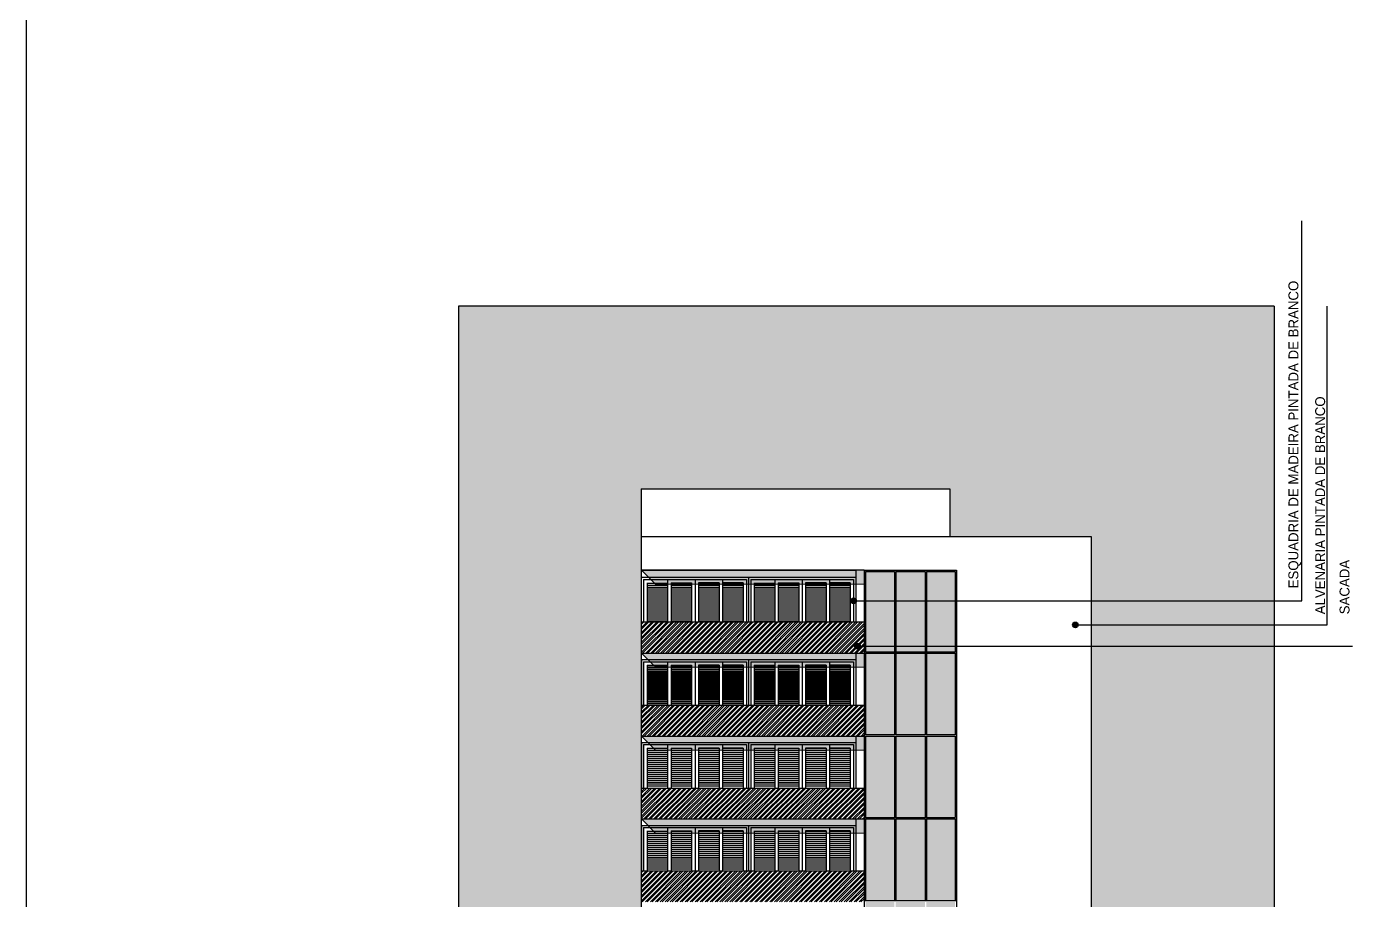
# Model space of a CAD drawing. Header units: millimetres. Extents: x 935 to 1399, y 512 to 900.
# Drawn here: x 935.12 to 982.27, y 668.94 to 700.03 of the extents above; entities that cross this region are included whole.
import ezdxf

# ---------------------------------------------------------------- set-up
doc = ezdxf.new("R2010")
doc.units = ezdxf.units.MM
for name, color, linetype in [('HACHURAS', 13, 'Continuous'), ('MOBIL', 7, 'Continuous'), ('P4', 4, 'Continuous')]:
    doc.layers.add(name, color=color, linetype=linetype)
pattern_1 = [(45, (1566.02895, 455.18879), (-0.088388348, 0.088388348), []), (45, (1566.02895, 455.25129), (-0.088388348, 0.088388348), [])]
pattern_2 = [(180, (1144.820705, 687.8108), (-1e-17, -0.070471577), [])]
pattern_3 = [(180, (1148.62998, 687.8108), (-1e-17, -0.070471577), [])]

msp = doc.modelspace()

# ---------------------------------------------------------------- hatches: boundary and pattern name
for color, points in [(254, [(979.47651, 690.0813), (950.47651, 690.0813), (950.47651, 648.23756), (956.97651, 648.23756), (956.97651, 681.88756), (956.97651, 683.58756), (967.94921, 683.58756), (967.94921, 681.88756), (972.97651, 681.88756), (972.97651, 648.23756), (979.47651, 648.23756)]), (253, [(964.90151, 680.68756), (956.98665, 680.68756), (957.48665, 680.18756), (964.90151, 680.18756)]), (253, [(964.90151, 677.73756), (956.98665, 677.73756), (957.48665, 677.23756), (964.90151, 677.23756)]), (253, [(964.90151, 674.78756), (956.98665, 674.78756), (957.48665, 674.28756), (964.90151, 674.28756)]), (253, [(964.90151, 671.83756), (956.98665, 671.83756), (957.48665, 671.33756), (964.90151, 671.33756)])]:
    msp.add_hatch(color=color).paths.add_polyline_path(points)
h = msp.add_hatch(color=254)
h.paths.add_polyline_path([(964.95151, 677.78756), (965.97612, 677.78756), (965.97612, 680.63756), (965.94151, 680.63756), (964.95151, 680.63756)])
h.paths.add_polyline_path([(967.06612, 680.63756), (966.02612, 680.63756), (966.02612, 677.78756), (967.06612, 677.78756)])
h.paths.add_polyline_path([(968.13482, 680.63756), (967.11612, 680.63756), (967.11612, 677.78756), (968.13482, 677.78756)])
h.paths.add_polyline_path([(968.13482, 677.73756), (967.11612, 677.73756), (967.11612, 674.83756), (968.13482, 674.83756)])
h.paths.add_polyline_path([(967.06612, 677.73756), (966.02612, 677.73756), (966.02612, 674.83756), (967.06612, 674.83756)])
h.paths.add_polyline_path([(965.97612, 677.73756), (965.94151, 677.73756), (964.95151, 677.73756), (964.95151, 674.88756), (964.95151, 674.83756), (965.97612, 674.83756)])
h.paths.add_polyline_path([(964.95151, 671.93756), (964.95151, 671.88756), (965.97612, 671.88756), (965.97612, 674.78756), (965.94151, 674.78756), (964.95151, 674.78756)])
h.paths.add_polyline_path([(967.06612, 674.78756), (966.02612, 674.78756), (966.02612, 671.88756), (967.06612, 671.88756)])
h.paths.add_polyline_path([(968.13482, 674.78756), (967.11612, 674.78756), (967.11612, 671.88756), (968.13482, 671.88756)])
h.paths.add_polyline_path([(967.11612, 668.93756), (968.13482, 668.93756), (968.13482, 671.83756), (967.11612, 671.83756)])
h.paths.add_polyline_path([(966.02612, 668.93756), (967.06612, 668.93756), (967.06612, 671.83756), (966.02612, 671.83756)])
h.paths.add_polyline_path([(965.97612, 671.83756), (965.94151, 671.83756), (964.95151, 671.83756), (964.95151, 668.98756), (964.95151, 668.93756), (965.89151, 668.93756), (965.97612, 668.93756)])
h.paths.add_polyline_path([(965.97612, 668.88756), (964.95151, 668.88756), (964.95151, 665.98756), (965.97612, 665.98756)])
h.paths.add_polyline_path([(967.06612, 668.88756), (966.02612, 668.88756), (966.02612, 665.98756), (967.06612, 665.98756)])
h.paths.add_polyline_path([(967.11612, 665.98756), (968.13482, 665.98756), (968.13482, 668.88756), (967.11612, 668.88756)])
h.paths.add_polyline_path([(968.13482, 665.93756), (967.11612, 665.93756), (967.11612, 663.03756), (968.13482, 663.03756)])
h.paths.add_polyline_path([(967.06612, 665.93756), (966.02612, 665.93756), (966.02612, 663.03756), (967.06612, 663.03756)])
h.paths.add_polyline_path([(965.97612, 665.93756), (964.95151, 665.93756), (964.95151, 663.03756), (965.97612, 663.03756)])
h.paths.add_polyline_path([(965.97612, 662.98756), (964.95151, 662.98756), (964.95151, 660.08756), (965.97612, 660.08756)])
h.paths.add_polyline_path([(967.06612, 662.98756), (966.02612, 662.98756), (966.02612, 660.08756), (967.06612, 660.08756)])
h.paths.add_polyline_path([(968.13482, 662.98756), (967.11612, 662.98756), (967.11612, 660.08756), (968.13482, 660.08756)])
h.paths.add_polyline_path([(967.11612, 657.13756), (968.13482, 657.13756), (968.13482, 660.03756), (967.11612, 660.03756)])
h.paths.add_polyline_path([(967.06612, 660.03756), (966.02612, 660.03756), (966.02612, 657.13756), (967.06612, 657.13756)])
h.paths.add_polyline_path([(964.95151, 657.13756), (965.97612, 657.13756), (965.97612, 660.03756), (964.95151, 660.03756)])
h.paths.add_polyline_path([(965.97612, 657.08756), (964.95151, 657.08756), (964.95151, 654.18756), (965.97612, 654.18756)])
h.paths.add_polyline_path([(967.06612, 657.08756), (966.02612, 657.08756), (966.02612, 654.18756), (967.06612, 654.18756)])
h.paths.add_polyline_path([(967.11612, 654.18756), (968.13482, 654.18756), (968.13482, 657.08756), (967.11612, 657.08756)])
h.paths.add_polyline_path([(967.11612, 651.23756), (968.13482, 651.23756), (968.13482, 654.13756), (967.11612, 654.13756)])
h.paths.add_polyline_path([(967.06612, 654.13756), (966.02612, 654.13756), (966.02612, 651.23756), (967.06612, 651.23756)])
h.paths.add_polyline_path([(965.97612, 654.13756), (964.95151, 654.13756), (964.95151, 651.23756), (965.97612, 651.23756)])
h.paths.add_polyline_path([(965.97612, 651.18756), (964.95151, 651.18756), (964.95151, 648.23756), (965.97612, 648.23756)])
h.paths.add_polyline_path([(967.06612, 651.18756), (966.02612, 651.18756), (966.02612, 648.23756), (967.06612, 648.23756)])
h.paths.add_polyline_path([(967.11612, 651.18756), (967.11612, 648.23756), (968.13482, 648.23756), (968.13482, 651.18756)])
h = msp.add_hatch()
h.set_pattern_fill('STEEL', color=6, style=0)
h.set_pattern_definition(pattern_1)
h.paths.add_polyline_path([(956.97651, 678.83756), (956.97651, 677.73756), (964.90151, 677.73756), (964.90151, 678.83756)])
h = msp.add_hatch()
h.set_pattern_fill('STEEL', color=6, style=0)
h.set_pattern_definition(pattern_1)
h.paths.add_polyline_path([(956.97651, 675.88756), (956.97651, 674.78756), (964.90151, 674.78756), (964.90151, 675.88756)])
h.paths.add_polyline_path([(964.90151, 671.83756), (964.90151, 672.93756), (956.97651, 672.93756), (956.97651, 671.83756)])
h.paths.add_polyline_path([(964.90151, 668.88756), (964.90151, 669.98756), (956.97651, 669.98756), (956.97651, 668.88756)])
h.paths.add_polyline_path([(964.90151, 665.93756), (964.90151, 667.03756), (956.97651, 667.03756), (956.97651, 665.93756)])
h.paths.add_polyline_path([(956.97651, 664.08756), (956.97651, 662.98756), (964.90151, 662.98756), (964.90151, 664.08756)])
h.paths.add_polyline_path([(964.90151, 660.03756), (964.90151, 661.13756), (956.97651, 661.13756), (956.97651, 660.03756)])
h.paths.add_polyline_path([(956.97651, 658.18756), (956.97651, 657.08756), (964.90151, 657.08756), (964.90151, 658.18756)])
h.paths.add_polyline_path([(956.97651, 655.23756), (956.97651, 654.13756), (964.90151, 654.13756), (964.90151, 655.23756)])
h.paths.add_polyline_path([(956.97651, 652.28756), (956.97651, 651.18756), (964.90151, 651.18756), (964.90151, 652.28756)])
at = {"layer": 'HACHURAS'}
h = msp.add_hatch(dxfattribs=at)
h.set_pattern_fill('ANSI31,_O', color=1, scale=0.563773, angle=135)
h.set_pattern_definition([(180, (1144.820705, 693.69033), (-1e-17, -0.070471577), [])])
h.paths.add_polyline_path([(957.91243, 680.23937), (957.18105, 680.23937), (957.18105, 678.83756), (957.91243, 678.83756)])
h.paths.add_polyline_path([(958.7657, 680.23937), (958.03432, 680.23937), (958.03432, 678.83756), (958.7657, 678.83756)])
h.paths.add_polyline_path([(959.74088, 680.23937), (959.0095, 680.23937), (959.0095, 678.83756), (959.74088, 678.83756)])
h.paths.add_polyline_path([(960.59416, 680.23937), (959.86278, 680.23937), (959.86278, 678.83756), (960.59416, 678.83756)])
h = msp.add_hatch(dxfattribs=at)
h.set_pattern_fill('ANSI31,_O', color=1, scale=0.563773, angle=135)
h.set_pattern_definition([(180, (1148.62998, 693.69033), (-1e-17, -0.070471577), [])])
h.paths.add_polyline_path([(961.7217, 680.23937), (960.99032, 680.23937), (960.99032, 678.83756), (961.7217, 678.83756)])
h.paths.add_polyline_path([(962.57498, 680.23937), (961.8436, 680.23937), (961.8436, 678.83756), (962.57498, 678.83756)])
h.paths.add_polyline_path([(963.55015, 680.23937), (962.81877, 680.23937), (962.81877, 678.83756), (963.55015, 678.83756)])
h.paths.add_polyline_path([(964.40343, 680.23937), (963.67205, 680.23937), (963.67205, 678.83756), (964.40343, 678.83756)])
h = msp.add_hatch(dxfattribs=at)
h.set_pattern_fill('ANSI31,_O', color=1, scale=0.563773, angle=135)
h.set_pattern_definition([(180, (1144.820705, 690.7608), (-1e-17, -0.070471577), [])])
h.paths.add_polyline_path([(957.91243, 677.30984), (957.18105, 677.30984), (957.18105, 675.90803), (957.91243, 675.90803)])
h.paths.add_polyline_path([(958.7657, 677.30984), (958.03432, 677.30984), (958.03432, 675.90803), (958.7657, 675.90803)])
h.paths.add_polyline_path([(959.74088, 677.30984), (959.0095, 677.30984), (959.0095, 675.90803), (959.74088, 675.90803)])
h.paths.add_polyline_path([(960.59416, 677.30984), (959.86278, 677.30984), (959.86278, 675.90803), (960.59416, 675.90803)])
h = msp.add_hatch(dxfattribs=at)
h.set_pattern_fill('ANSI31,_O', color=1, scale=0.563773, angle=135)
h.set_pattern_definition([(180, (1144.820705, 690.74033), (-1e-17, -0.070471577), [])])
h.paths.add_polyline_path([(957.91243, 677.28937), (957.18105, 677.28937), (957.18105, 675.88756), (957.91243, 675.88756)])
h.paths.add_polyline_path([(958.7657, 677.28937), (958.03432, 677.28937), (958.03432, 675.88756), (958.7657, 675.88756)])
h.paths.add_polyline_path([(959.74088, 677.28937), (959.0095, 677.28937), (959.0095, 675.88756), (959.74088, 675.88756)])
h.paths.add_polyline_path([(960.59416, 677.28937), (959.86278, 677.28937), (959.86278, 675.88756), (960.59416, 675.88756)])
h = msp.add_hatch(dxfattribs=at)
h.set_pattern_fill('ANSI31,_O', color=1, scale=0.563773, angle=135)
h.set_pattern_definition([(180, (1148.62998, 690.7608), (-1e-17, -0.070471577), [])])
h.paths.add_polyline_path([(961.7217, 677.30984), (960.99032, 677.30984), (960.99032, 675.90803), (961.7217, 675.90803)])
h.paths.add_polyline_path([(962.57498, 677.30984), (961.8436, 677.30984), (961.8436, 675.90803), (962.57498, 675.90803)])
h.paths.add_polyline_path([(963.55015, 677.30984), (962.81877, 677.30984), (962.81877, 675.90803), (963.55015, 675.90803)])
h.paths.add_polyline_path([(964.40343, 677.30984), (963.67205, 677.30984), (963.67205, 675.90803), (964.40343, 675.90803)])
h = msp.add_hatch(dxfattribs=at)
h.set_pattern_fill('ANSI31,_O', color=1, scale=0.563773, angle=135)
h.set_pattern_definition([(180, (1148.62998, 690.74033), (-1e-17, -0.070471577), [])])
h.paths.add_polyline_path([(961.7217, 677.28937), (960.99032, 677.28937), (960.99032, 675.88756), (961.7217, 675.88756)])
h.paths.add_polyline_path([(962.57498, 677.28937), (961.8436, 677.28937), (961.8436, 675.88756), (962.57498, 675.88756)])
h.paths.add_polyline_path([(963.55015, 677.28937), (962.81877, 677.28937), (962.81877, 675.88756), (963.55015, 675.88756)])
h.paths.add_polyline_path([(964.40343, 677.28937), (963.67205, 677.28937), (963.67205, 675.88756), (964.40343, 675.88756)])
h = msp.add_hatch(dxfattribs=at)
h.set_pattern_fill('ANSI31,_O', color=1, scale=0.563773, angle=135)
h.set_pattern_definition(pattern_2)
h.paths.add_polyline_path([(957.91243, 674.35984), (957.18105, 674.35984), (957.18105, 672.95803), (957.91243, 672.95803)])
h.paths.add_polyline_path([(958.7657, 674.35984), (958.03432, 674.35984), (958.03432, 672.95803), (958.7657, 672.95803)])
h.paths.add_polyline_path([(959.74088, 674.35984), (959.0095, 674.35984), (959.0095, 672.95803), (959.74088, 672.95803)])
h.paths.add_polyline_path([(960.59416, 674.35984), (959.86278, 674.35984), (959.86278, 672.95803), (960.59416, 672.95803)])
h = msp.add_hatch(dxfattribs=at)
h.set_pattern_fill('ANSI31,_O', color=1, scale=0.563773, angle=135)
h.set_pattern_definition(pattern_2)
h.paths.add_polyline_path([(957.91243, 674.35984), (957.18105, 674.35984), (957.18105, 672.95803), (957.91243, 672.95803)])
h.paths.add_polyline_path([(958.7657, 674.35984), (958.03432, 674.35984), (958.03432, 672.95803), (958.7657, 672.95803)])
h.paths.add_polyline_path([(959.74088, 674.35984), (959.0095, 674.35984), (959.0095, 672.95803), (959.74088, 672.95803)])
h.paths.add_polyline_path([(960.59416, 674.35984), (959.86278, 674.35984), (959.86278, 672.95803), (960.59416, 672.95803)])
h = msp.add_hatch(dxfattribs=at)
h.set_pattern_fill('ANSI31,_O', color=1, scale=0.563773, angle=135)
h.set_pattern_definition(pattern_3)
h.paths.add_polyline_path([(961.7217, 674.35984), (960.99032, 674.35984), (960.99032, 672.95803), (961.7217, 672.95803)])
h.paths.add_polyline_path([(962.57498, 674.35984), (961.8436, 674.35984), (961.8436, 672.95803), (962.57498, 672.95803)])
h.paths.add_polyline_path([(963.55015, 674.35984), (962.81877, 674.35984), (962.81877, 672.95803), (963.55015, 672.95803)])
h.paths.add_polyline_path([(964.40343, 674.35984), (963.67205, 674.35984), (963.67205, 672.95803), (964.40343, 672.95803)])
h = msp.add_hatch(dxfattribs=at)
h.set_pattern_fill('ANSI31,_O', color=1, scale=0.563773, angle=135)
h.set_pattern_definition(pattern_3)
h.paths.add_polyline_path([(961.7217, 674.35984), (960.99032, 674.35984), (960.99032, 672.95803), (961.7217, 672.95803)])
h.paths.add_polyline_path([(962.57498, 674.35984), (961.8436, 674.35984), (961.8436, 672.95803), (962.57498, 672.95803)])
h.paths.add_polyline_path([(963.55015, 674.35984), (962.81877, 674.35984), (962.81877, 672.95803), (963.55015, 672.95803)])
h.paths.add_polyline_path([(964.40343, 674.35984), (963.67205, 674.35984), (963.67205, 672.95803), (964.40343, 672.95803)])
h = msp.add_hatch(dxfattribs=at)
h.set_pattern_fill('ANSI31,_O', color=1, scale=0.563773, angle=135)
h.set_pattern_definition([(180, (1144.820705, 684.8608), (-1e-17, -0.070471577), [])])
h.paths.add_polyline_path([(957.91243, 671.40984), (957.18105, 671.40984), (957.18105, 670.00803), (957.91243, 670.00803)])
h.paths.add_polyline_path([(958.7657, 671.40984), (958.03432, 671.40984), (958.03432, 670.00803), (958.7657, 670.00803)])
h.paths.add_polyline_path([(959.74088, 671.40984), (959.0095, 671.40984), (959.0095, 670.00803), (959.74088, 670.00803)])
h.paths.add_polyline_path([(960.59416, 671.40984), (959.86278, 671.40984), (959.86278, 670.00803), (960.59416, 670.00803)])
h = msp.add_hatch(dxfattribs=at)
h.set_pattern_fill('ANSI31,_O', color=1, scale=0.563773, angle=135)
h.set_pattern_definition([(180, (1148.62998, 684.8608), (-1e-17, -0.070471577), [])])
h.paths.add_polyline_path([(961.7217, 671.40984), (960.99032, 671.40984), (960.99032, 670.00803), (961.7217, 670.00803)])
h.paths.add_polyline_path([(962.57498, 671.40984), (961.8436, 671.40984), (961.8436, 670.00803), (962.57498, 670.00803)])
h.paths.add_polyline_path([(963.55015, 671.40984), (962.81877, 671.40984), (962.81877, 670.00803), (963.55015, 670.00803)])
h.paths.add_polyline_path([(964.40343, 671.40984), (963.67205, 671.40984), (963.67205, 670.00803), (964.40343, 670.00803)])
at = {"layer": 'MOBIL'}
for points in [[(964.62533, 679.59941, 1), (964.42533, 679.59941, 1)], [(972.51176, 678.74158, 1), (972.31176, 678.74158, 1)], [(964.76216, 677.98419, 1), (964.56216, 677.98419, 1)]]:
    msp.add_hatch(color=1, dxfattribs=at).paths.add_polyline_path(points)

# ---------------------------------------------------------------- linework, layer by layer
at = {"color": 254}
for p, q in [((950.47651, 690.0813), (950.47651, 645.73756)), ((979.47651, 690.0813), (950.47651, 690.0813)), ((979.47651, 690.0813), (979.47651, 645.73756))]:
    msp.add_line(p, q, dxfattribs=at)
at = {"color": 1}
for p, q in [((956.97651, 683.58756), (967.94921, 683.58756)), ((956.97651, 683.58756), (956.97651, 681.88756)), ((956.97651, 683.58756), (967.94921, 683.58756)), ((956.97651, 683.58756), (956.97651, 681.88756)), ((956.97651, 683.58756), (967.94921, 683.58756)), ((956.97651, 683.58756), (956.97651, 681.88756)), ((956.97651, 683.58756), (967.94921, 683.58756)), ((956.97651, 683.58756), (956.97651, 681.88756)), ((967.94921, 683.58756), (967.94921, 681.88756)), ((967.94921, 683.58756), (967.94921, 681.88756)), ((967.94921, 683.58756), (967.94921, 681.88756)), ((967.94921, 683.58756), (967.94921, 681.88756)), ((964.90151, 680.68756), (968.18482, 680.68756)), ((964.95151, 680.63756), (965.97612, 680.63756)), ((964.95151, 680.63756), (964.95151, 677.78756)), ((965.94151, 680.63756), (965.97612, 680.63756)), ((965.97612, 680.63756), (965.97612, 677.78756)), ((966.02612, 680.63756), (966.02612, 677.78756)), ((966.02612, 680.63756), (967.06612, 680.63756)), ((967.03151, 680.63756), (967.06612, 680.63756)), ((967.06612, 680.63756), (967.06612, 677.78756)), ((967.11612, 680.63756), (967.11612, 677.78756)), ((967.11612, 680.63756), (968.13482, 680.63756)), ((968.13482, 680.63756), (968.13482, 677.78756)), ((968.18482, 680.68756), (968.18482, 651.18756)), ((964.76211, 677.98756), (968.18482, 677.98756)), ((964.90151, 677.78756), (965.97612, 677.78756)), ((964.90151, 677.78756), (968.18482, 677.78756)), ((964.95151, 677.73756), (965.89151, 677.73756)), ((964.95151, 677.73756), (964.95151, 674.83756)), ((964.95151, 677.73756), (968.13482, 677.73756)), ((964.95151, 677.73756), (965.97612, 677.73756)), ((964.95151, 677.73756), (964.95151, 674.88756)), ((965.94151, 677.73756), (965.97612, 677.73756)), ((965.97612, 677.73756), (965.97612, 674.83756)), ((966.02612, 677.78756), (967.06612, 677.78756)), ((966.02612, 677.73756), (966.02612, 674.83756)), ((966.02612, 677.73756), (967.06612, 677.73756)), ((967.03151, 677.73756), (968.13482, 677.73756)), ((967.03151, 677.73756), (967.06612, 677.73756)), ((967.06612, 677.73756), (967.06612, 674.83756)), ((967.11612, 677.78756), (968.18482, 677.78756)), ((967.11612, 677.73756), (967.11612, 674.83756)), ((967.11612, 677.73756), (968.13482, 677.73756)), ((968.13482, 677.73756), (968.13482, 674.83756)), ((968.13482, 677.73756), (968.13482, 674.88756)), ((957.18105, 677.30984), (957.91243, 677.30984)), ((960.99032, 677.30984), (961.7217, 677.30984)), ((964.90151, 674.83756), (968.18482, 674.83756)), ((964.95151, 674.83756), (965.89151, 674.83756)), ((964.95151, 674.83756), (968.13482, 674.83756)), ((964.95151, 674.78756), (965.97612, 674.78756)), ((964.95151, 674.78756), (964.95151, 671.88756)), ((964.95151, 674.78756), (965.89151, 674.78756)), ((964.95151, 674.78756), (964.95151, 671.88756)), ((964.95151, 674.78756), (965.97612, 674.78756)), ((964.95151, 674.78756), (965.97612, 674.78756)), ((964.95151, 674.78756), (964.95151, 671.93756)), ((965.94151, 674.78756), (965.97612, 674.78756)), ((965.94151, 674.78756), (965.97612, 674.78756)), ((965.97612, 674.78756), (965.97612, 671.88756)), ((966.02612, 674.83756), (967.06612, 674.83756)), ((966.02612, 674.78756), (966.02612, 671.88756)), ((966.02612, 674.78756), (967.06612, 674.78756)), ((966.02612, 674.78756), (967.06612, 674.78756)), ((966.02612, 674.78756), (966.98151, 674.78756)), ((966.02612, 674.78756), (967.06612, 674.78756)), ((967.03151, 674.83756), (968.13482, 674.83756)), ((967.03151, 674.78756), (967.06612, 674.78756)), ((967.03151, 674.78756), (967.06612, 674.78756)), ((967.03151, 674.78756), (967.06612, 674.78756)), ((967.06612, 674.78756), (967.06612, 671.88756)), ((967.11612, 674.83756), (968.18482, 674.83756)), ((967.11612, 674.78756), (967.11612, 671.88756)), ((967.11612, 674.78756), (968.13482, 674.78756)), ((967.11612, 674.78756), (968.13482, 674.78756)), ((967.11612, 674.78756), (968.13482, 674.78756)), ((967.11612, 674.78756), (968.13482, 674.78756)), ((967.11612, 674.78756), (968.13482, 674.78756)), ((968.13482, 674.78756), (968.13482, 671.88756)), ((968.13482, 674.78756), (968.13482, 671.88756)), ((968.13482, 674.78756), (968.13482, 671.93756)), ((964.90151, 671.88756), (968.13482, 671.88756)), ((964.95151, 671.88756), (965.89151, 671.88756)), ((964.95151, 671.88756), (968.13482, 671.88756)), ((967.03151, 671.88756), (968.13482, 671.88756)), ((964.95151, 671.83756), (965.97612, 671.83756)), ((964.95151, 671.83756), (965.97612, 671.83756)), ((964.95151, 671.83756), (964.95151, 668.93756)), ((964.95151, 671.83756), (965.97612, 671.83756)), ((964.95151, 671.83756), (964.95151, 668.93756)), ((964.95151, 671.83756), (965.89151, 671.83756)), ((964.95151, 671.83756), (964.95151, 668.93756)), ((964.95151, 671.83756), (965.97612, 671.83756)), ((964.95151, 671.83756), (965.97612, 671.83756)), ((964.95151, 671.83756), (964.95151, 668.98756)), ((965.94151, 671.83756), (965.97612, 671.83756)), ((965.94151, 671.83756), (965.97612, 671.83756)), ((965.94151, 671.83756), (965.97612, 671.83756)), ((965.97612, 671.83756), (965.97612, 668.93756)), ((966.02612, 671.83756), (966.02612, 668.93756)), ((966.02612, 671.83756), (967.06612, 671.83756)), ((966.02612, 671.83756), (967.06612, 671.83756)), ((966.02612, 671.83756), (966.98151, 671.83756)), ((966.02612, 671.83756), (967.06612, 671.83756)), ((966.02612, 671.83756), (966.98151, 671.83756)), ((966.02612, 671.83756), (967.06612, 671.83756)), ((966.02612, 671.83756), (967.06612, 671.83756)), ((967.03151, 671.83756), (967.06612, 671.83756)), ((967.03151, 671.83756), (967.06612, 671.83756)), ((967.03151, 671.83756), (967.06612, 671.83756)), ((967.03151, 671.83756), (967.06612, 671.83756)), ((967.06612, 671.83756), (967.06612, 668.93756)), ((967.11612, 671.83756), (967.11612, 668.93756)), ((967.11612, 671.83756), (968.18482, 671.83756)), ((967.11612, 671.83756), (968.13482, 671.83756)), ((967.11612, 671.83756), (968.13482, 671.83756)), ((968.13482, 671.83756), (968.13482, 668.93756)), ((964.90151, 668.93756), (968.18482, 668.93756))]:
    msp.add_line(p, q, dxfattribs=at)
at = {"color": 3}
for p, q in [((956.97651, 681.88756), (967.94921, 681.88756)), ((956.97651, 681.88756), (967.94921, 681.88756)), ((956.97651, 681.88756), (956.97651, 648.23756)), ((956.97651, 681.88756), (967.94921, 681.88756)), ((956.97651, 681.88756), (967.94921, 681.88756)), ((967.94921, 681.88756), (972.97651, 681.88756)), ((967.94921, 681.88756), (972.97651, 681.88756)), ((967.94921, 681.88756), (972.97651, 681.88756)), ((967.94921, 681.88756), (972.97651, 681.88756)), ((972.97651, 681.88756), (972.97651, 648.23756)), ((972.97651, 681.88756), (972.97651, 648.23756)), ((972.97651, 681.88756), (972.97651, 648.23756)), ((972.97651, 681.88756), (972.97651, 648.23756)), ((956.97651, 671.83756), (956.97651, 669.98756)), ((956.97651, 671.83756), (956.97651, 669.98756)), ((956.97651, 671.83756), (956.97651, 669.98756))]:
    msp.add_line(p, q, dxfattribs=at)
at = {"color": 6}
for p, q in [((956.97651, 681.88756), (956.97651, 680.68756)), ((956.97651, 681.88756), (956.97651, 680.68756)), ((956.97651, 680.68756), (964.60151, 680.68756)), ((964.90151, 680.68756), (956.97651, 680.68756)), ((964.60151, 680.68756), (964.60151, 678.83756)), ((964.90151, 680.68756), (964.90151, 648.23756)), ((956.97651, 678.83756), (956.97651, 677.73756)), ((964.90151, 678.83756), (956.97651, 678.83756)), ((956.97651, 678.83756), (956.97651, 677.73756)), ((956.97651, 677.73756), (964.90151, 677.73756)), ((964.60151, 677.73756), (964.60151, 675.88756)), ((956.97651, 675.88756), (956.97651, 674.78756)), ((956.97651, 675.88756), (964.90151, 675.88756)), ((956.97651, 675.88756), (956.97651, 674.78756)), ((956.97651, 675.88756), (956.97651, 674.78756)), ((956.97651, 675.88756), (956.97651, 674.78756)), ((956.97651, 674.78756), (964.90151, 674.78756)), ((964.60151, 674.78756), (964.60151, 672.93756)), ((964.60151, 674.78756), (964.60151, 672.93756)), ((956.97651, 672.93756), (956.97651, 671.83756)), ((956.97651, 672.93756), (964.90151, 672.93756)), ((956.97651, 672.93756), (956.97651, 671.83756)), ((956.97651, 672.93756), (956.97651, 671.83756)), ((956.97651, 672.93756), (956.97651, 671.83756)), ((956.97651, 671.83756), (964.90151, 671.83756)), ((964.60151, 671.83756), (964.60151, 669.98756)), ((964.60151, 671.83756), (964.60151, 669.98756)), ((956.97651, 669.98756), (956.97651, 668.88756)), ((956.97651, 669.98756), (964.90151, 669.98756)), ((956.97651, 669.98756), (956.97651, 668.88756))]:
    msp.add_line(p, q, dxfattribs=at)
at = {"color": 253, "lineweight": 0}
for p, q in [((956.98665, 680.68756), (957.48665, 680.18756)), ((957.48665, 680.18756), (964.90151, 680.18756)), ((956.98665, 677.73756), (957.48665, 677.23756)), ((957.48665, 677.23756), (964.90151, 677.23756)), ((956.98665, 674.78756), (957.48665, 674.28756)), ((957.48665, 674.28756), (964.90151, 674.28756)), ((956.98665, 671.83756), (957.48665, 671.33756)), ((957.48665, 671.33756), (964.90151, 671.33756))]:
    msp.add_line(p, q, dxfattribs=at)
at = {"color": 6}
msp.add_lwpolyline([(935.11631, 899.98189), (1398.54949, 899.98189), (1398.54949, 511.99751), (935.11631, 511.99751)], close=True, dxfattribs=at)
at = {"layer": 'HACHURAS', "color": 1}
for p, q in [((956.97651, 674.78756), (956.97651, 672.93756)), ((956.98296, 674.55793), (956.98296, 672.95803)), ((956.97651, 671.83756), (956.97651, 669.98756)), ((956.98296, 671.60793), (956.98296, 670.00803)), ((956.98296, 671.60793), (960.79224, 671.60793))]:
    msp.add_line(p, q, dxfattribs=at)
at = {"layer": 'MOBIL', "color": 1}
for p, q in [((980.46518, 679.59941), (980.46518, 693.11164)), ((981.36573, 678.74158), (981.36573, 690.0813)), ((964.52533, 679.59941), (980.46518, 679.59941)), ((972.51176, 678.74158), (981.36573, 678.74158)), ((968.18482, 677.98756), (982.26623, 677.98756))]:
    msp.add_line(p, q, dxfattribs=at)
for centre in [(964.52533, 679.59941), (972.41176, 678.74158), (964.66216, 677.98419)]:
    msp.add_circle(centre, 0.1, dxfattribs=at)
at = {"layer": 'P4', "color": 1}
for p, q in [((956.97651, 680.68756), (956.97651, 678.83756)), ((956.98296, 680.43745), (960.79224, 680.43745)), ((960.79224, 680.43745), (960.79224, 678.83756)), ((960.79224, 680.43745), (960.79224, 678.83756)), ((960.79224, 680.43745), (964.60151, 680.43745)), ((964.60151, 680.43745), (964.60151, 678.83756)), ((957.05915, 680.36127), (957.05915, 678.83756)), ((957.05915, 680.36127), (960.71605, 680.36127)), ((957.18105, 680.23937), (957.18105, 678.83756)), ((957.91243, 680.36127), (957.91243, 678.83756)), ((958.03432, 680.23937), (958.03432, 678.83756)), ((958.03432, 680.23937), (958.7657, 680.23937)), ((958.7657, 680.23937), (958.7657, 678.83756)), ((958.8876, 680.36127), (958.8876, 678.83756)), ((959.0095, 680.23937), (959.0095, 678.83756)), ((959.74088, 680.23937), (959.0095, 680.23937)), ((959.74088, 680.23937), (959.74088, 678.83756)), ((959.86278, 680.36127), (959.86278, 678.83756)), ((960.59416, 680.23937), (959.86278, 680.23937)), ((960.59416, 680.23937), (960.59416, 678.83756)), ((960.71605, 680.36127), (960.71605, 678.83756)), ((960.86842, 680.36127), (960.86842, 678.83756)), ((960.86842, 680.36127), (964.52533, 680.36127)), ((960.99032, 680.23937), (960.99032, 678.83756)), ((961.7217, 680.36127), (961.7217, 678.83756)), ((961.8436, 680.23937), (961.8436, 678.83756)), ((961.8436, 680.23937), (962.57498, 680.23937)), ((962.57498, 680.23937), (962.57498, 678.83756)), ((962.69688, 680.36127), (962.69688, 678.83756)), ((962.81877, 680.23937), (962.81877, 678.83756)), ((963.55015, 680.23937), (962.81877, 680.23937)), ((963.55015, 680.23937), (963.55015, 678.83756)), ((963.67205, 680.36127), (963.67205, 678.83756)), ((964.40343, 680.23937), (963.67205, 680.23937)), ((964.40343, 680.23937), (964.40343, 678.83756)), ((964.52533, 680.36127), (964.52533, 678.83756)), ((956.97651, 677.73756), (956.97651, 675.88756)), ((956.98296, 677.50793), (956.98296, 675.90803)), ((956.98296, 677.50793), (960.79224, 677.50793)), ((956.98296, 677.48745), (956.98296, 675.88756)), ((957.05915, 677.43174), (957.05915, 675.90803)), ((957.05915, 677.43174), (960.71605, 677.43174)), ((957.05915, 677.41127), (957.05915, 675.88756)), ((957.18105, 677.30984), (957.18105, 675.90803)), ((957.18105, 677.28937), (957.18105, 675.88756)), ((957.91243, 677.43174), (957.91243, 675.90803)), ((957.91243, 677.41127), (957.91243, 675.88756)), ((958.03432, 677.30984), (958.03432, 675.90803)), ((958.03432, 677.30984), (958.7657, 677.30984)), ((958.03432, 677.28937), (958.03432, 675.88756)), ((958.7657, 677.30984), (958.7657, 675.90803)), ((958.7657, 677.28937), (958.7657, 675.88756)), ((958.8876, 677.43174), (958.8876, 675.90803)), ((958.8876, 677.41127), (958.8876, 675.88756)), ((959.0095, 677.30984), (959.0095, 675.90803)), ((959.74088, 677.30984), (959.0095, 677.30984)), ((959.0095, 677.28937), (959.0095, 675.88756)), ((959.74088, 677.30984), (959.74088, 675.90803)), ((959.74088, 677.28937), (959.74088, 675.88756)), ((959.86278, 677.43174), (959.86278, 675.90803)), ((959.86278, 677.41127), (959.86278, 675.88756)), ((960.59416, 677.30984), (959.86278, 677.30984)), ((960.59416, 677.30984), (960.59416, 675.90803)), ((960.59416, 677.28937), (960.59416, 675.88756)), ((960.71605, 677.43174), (960.71605, 675.90803)), ((960.71605, 677.41127), (960.71605, 675.88756)), ((960.79224, 677.50793), (960.79224, 675.90803)), ((960.79224, 677.50793), (960.79224, 675.90803)), ((960.79224, 677.50793), (964.60151, 677.50793)), ((960.79224, 677.48745), (960.79224, 675.88756)), ((960.79224, 677.48745), (960.79224, 675.88756)), ((960.86842, 677.43174), (960.86842, 675.90803)), ((960.86842, 677.43174), (964.52533, 677.43174)), ((960.86842, 677.41127), (960.86842, 675.88756)), ((960.99032, 677.30984), (960.99032, 675.90803)), ((960.99032, 677.28937), (960.99032, 675.88756)), ((961.7217, 677.43174), (961.7217, 675.90803)), ((961.7217, 677.41127), (961.7217, 675.88756)), ((961.8436, 677.30984), (961.8436, 675.90803)), ((961.8436, 677.30984), (962.57498, 677.30984)), ((961.8436, 677.28937), (961.8436, 675.88756)), ((962.57498, 677.30984), (962.57498, 675.90803)), ((962.57498, 677.28937), (962.57498, 675.88756)), ((962.69688, 677.43174), (962.69688, 675.90803)), ((962.69688, 677.41127), (962.69688, 675.88756)), ((962.81877, 677.30984), (962.81877, 675.90803)), ((963.55015, 677.30984), (962.81877, 677.30984)), ((962.81877, 677.28937), (962.81877, 675.88756)), ((963.55015, 677.28937), (962.81877, 677.28937)), ((963.55015, 677.30984), (963.55015, 675.90803)), ((963.55015, 677.28937), (963.55015, 675.88756)), ((963.67205, 677.43174), (963.67205, 675.90803)), ((963.67205, 677.41127), (963.67205, 675.88756)), ((964.40343, 677.30984), (963.67205, 677.30984)), ((964.40343, 677.28937), (963.67205, 677.28937)), ((964.40343, 677.30984), (964.40343, 675.90803)), ((964.40343, 677.28937), (964.40343, 675.88756)), ((964.52533, 677.43174), (964.52533, 675.90803)), ((964.52533, 677.41127), (964.52533, 675.88756)), ((964.60151, 677.50793), (964.60151, 675.90803)), ((964.60151, 677.48745), (964.60151, 675.88756)), ((956.98296, 674.55793), (956.98296, 672.95803)), ((956.98296, 674.55793), (960.79224, 674.55793)), ((956.98296, 674.55793), (960.79224, 674.55793)), ((957.05915, 674.48174), (957.05915, 672.95803)), ((957.05915, 674.48174), (960.71605, 674.48174)), ((957.05915, 674.48174), (957.05915, 672.95803)), ((957.05915, 674.48174), (960.71605, 674.48174)), ((957.18105, 674.35984), (957.18105, 672.95803)), ((957.18105, 674.35984), (957.18105, 672.95803)), ((957.91243, 674.48174), (957.91243, 672.95803)), ((957.91243, 674.48174), (957.91243, 672.95803)), ((958.03432, 674.35984), (958.03432, 672.95803)), ((958.03432, 674.35984), (958.7657, 674.35984)), ((958.03432, 674.35984), (958.03432, 672.95803)), ((958.03432, 674.35984), (958.7657, 674.35984)), ((958.7657, 674.35984), (958.7657, 672.95803)), ((958.7657, 674.35984), (958.7657, 672.95803)), ((958.8876, 674.48174), (958.8876, 672.95803)), ((958.8876, 674.48174), (958.8876, 672.95803)), ((959.0095, 674.35984), (959.0095, 672.95803)), ((959.74088, 674.35984), (959.0095, 674.35984)), ((959.0095, 674.35984), (959.0095, 672.95803)), ((959.74088, 674.35984), (959.0095, 674.35984)), ((959.74088, 674.35984), (959.74088, 672.95803)), ((959.74088, 674.35984), (959.74088, 672.95803)), ((959.86278, 674.48174), (959.86278, 672.95803)), ((959.86278, 674.48174), (959.86278, 672.95803)), ((960.59416, 674.35984), (959.86278, 674.35984)), ((960.59416, 674.35984), (959.86278, 674.35984)), ((960.59416, 674.35984), (960.59416, 672.95803)), ((960.59416, 674.35984), (960.59416, 672.95803)), ((960.71605, 674.48174), (960.71605, 672.95803)), ((960.71605, 674.48174), (960.71605, 672.95803)), ((960.79224, 674.55793), (960.79224, 672.95803)), ((960.79224, 674.55793), (960.79224, 672.95803)), ((960.79224, 674.55793), (964.60151, 674.55793)), ((960.79224, 674.55793), (960.79224, 672.95803)), ((960.79224, 674.55793), (960.79224, 672.95803)), ((960.79224, 674.55793), (964.60151, 674.55793)), ((960.86842, 674.48174), (960.86842, 672.95803)), ((960.86842, 674.48174), (964.52533, 674.48174)), ((960.86842, 674.48174), (960.86842, 672.95803)), ((960.86842, 674.48174), (964.52533, 674.48174)), ((960.99032, 674.35984), (960.99032, 672.95803)), ((960.99032, 674.35984), (960.99032, 672.95803)), ((961.7217, 674.48174), (961.7217, 672.95803)), ((961.7217, 674.48174), (961.7217, 672.95803)), ((961.8436, 674.35984), (961.8436, 672.95803)), ((961.8436, 674.35984), (962.57498, 674.35984)), ((961.8436, 674.35984), (961.8436, 672.95803)), ((961.8436, 674.35984), (962.57498, 674.35984)), ((962.57498, 674.35984), (962.57498, 672.95803)), ((962.57498, 674.35984), (962.57498, 672.95803)), ((962.69688, 674.48174), (962.69688, 672.95803)), ((962.69688, 674.48174), (962.69688, 672.95803)), ((962.81877, 674.35984), (962.81877, 672.95803)), ((963.55015, 674.35984), (962.81877, 674.35984)), ((962.81877, 674.35984), (962.81877, 672.95803)), ((963.55015, 674.35984), (962.81877, 674.35984)), ((963.55015, 674.35984), (963.55015, 672.95803)), ((963.55015, 674.35984), (963.55015, 672.95803)), ((963.67205, 674.48174), (963.67205, 672.95803)), ((963.67205, 674.48174), (963.67205, 672.95803)), ((964.40343, 674.35984), (963.67205, 674.35984)), ((964.40343, 674.35984), (963.67205, 674.35984)), ((964.40343, 674.35984), (964.40343, 672.95803)), ((964.40343, 674.35984), (964.40343, 672.95803)), ((964.52533, 674.48174), (964.52533, 672.95803)), ((964.52533, 674.48174), (964.52533, 672.95803)), ((964.60151, 674.55793), (964.60151, 672.95803)), ((964.60151, 674.55793), (964.60151, 672.95803)), ((957.05915, 671.53174), (957.05915, 670.00803)), ((957.05915, 671.53174), (960.71605, 671.53174)), ((957.91243, 671.53174), (957.91243, 670.00803)), ((958.8876, 671.53174), (958.8876, 670.00803)), ((959.86278, 671.53174), (959.86278, 670.00803)), ((960.71605, 671.53174), (960.71605, 670.00803)), ((960.79224, 671.60793), (960.79224, 670.00803)), ((960.79224, 671.60793), (960.79224, 670.00803)), ((960.79224, 671.60793), (964.60151, 671.60793)), ((960.86842, 671.53174), (960.86842, 670.00803)), ((960.86842, 671.53174), (964.52533, 671.53174)), ((961.7217, 671.53174), (961.7217, 670.00803)), ((962.69688, 671.53174), (962.69688, 670.00803)), ((963.67205, 671.53174), (963.67205, 670.00803)), ((964.52533, 671.53174), (964.52533, 670.00803)), ((964.60151, 671.60793), (964.60151, 670.00803)), ((957.18105, 671.40984), (957.18105, 670.00803)), ((958.03432, 671.40984), (958.03432, 670.00803)), ((958.03432, 671.40984), (958.7657, 671.40984)), ((958.7657, 671.40984), (958.7657, 670.00803)), ((959.0095, 671.40984), (959.0095, 670.00803)), ((959.74088, 671.40984), (959.0095, 671.40984)), ((959.74088, 671.40984), (959.74088, 670.00803)), ((960.59416, 671.40984), (959.86278, 671.40984)), ((960.59416, 671.40984), (960.59416, 670.00803)), ((960.99032, 671.40984), (960.99032, 670.00803)), ((961.8436, 671.40984), (961.8436, 670.00803)), ((961.8436, 671.40984), (962.57498, 671.40984)), ((962.57498, 671.40984), (962.57498, 670.00803)), ((962.81877, 671.40984), (962.81877, 670.00803)), ((963.55015, 671.40984), (962.81877, 671.40984)), ((963.55015, 671.40984), (963.55015, 670.00803)), ((964.40343, 671.40984), (963.67205, 671.40984)), ((964.40343, 671.40984), (964.40343, 670.00803))]:
    msp.add_line(p, q, dxfattribs=at)

# ---------------------------------------------------------------- texts
at = {"char_height": 0.352405, "width": 24.3855, "attachment_point": 1, "rotation": 90}
for s, insert in [('ESQUADRIA DE MADEIRA PINTADA DE BRANCO', (979.98956, 680.04096)), ('ALVENARIA PINTADA DE BRANCO', (980.94029, 679.11902)), ('SACADA', (981.80713, 679.11902))]:
    msp.add_mtext(s, dxfattribs=dict(at, insert=insert))

doc.saveas('drawing.dxf')
